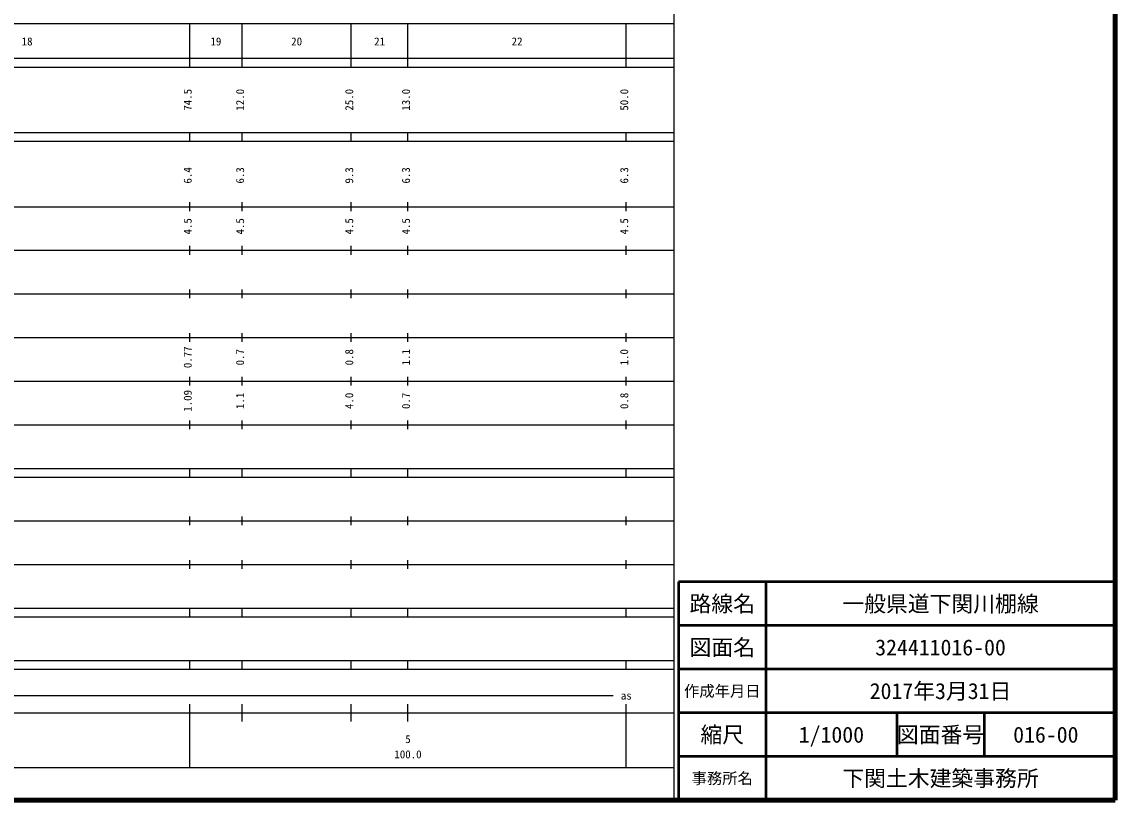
# Model space of a CAD drawing. Units: millimetres on the paper, enlarged 1000 times. Extents: x 40000 to 680000, y 20000 to 380000.
# Drawn here: x 429547 to 680000, y 20000 to 198357 of the extents above; entities that cross this region are included whole.
import ezdxf
from ezdxf.enums import TextEntityAlignment as Align

# ---------------------------------------------------------------- set-up
doc = ezdxf.new("R2010")
doc.units = ezdxf.units.MM
doc.header["$LTSCALE"] = 1000
for name, color, linetype, lineweight in [('M-TTL', 2, 'Continuous', 140), ('M-TTL-BAND', 7, 'Continuous', 25), ('M-TTL-FRAM', 2, 'Continuous', 50), ('M-TTL-LINE', 7, 'Continuous', 50)]:
    doc.layers.add(name, color=color, linetype=linetype, lineweight=lineweight)
doc.layers.add('M-TTL-TXT', color=7, linetype='Continuous')
doc.styles.add('ＭＳ ゴシック', font='')
doc.styles.get('ＭＳ ゴシック').set_extended_font_data('MS Gothic')

msp = doc.modelspace()

# ---------------------------------------------------------------- linework, layer by layer
at = {"layer": 'M-TTL'}
for p, q in [((680000, 20000), (680000, 380000)), ((40000, 20000), (680000, 20000))]:
    msp.add_line(p, q, dxfattribs=at)
at = {"layer": 'M-TTL-BAND'}
for p, q in [((579000, 20000), (579000, 370000)), ((68000, 198000), (579000, 198000)), ((468000, 188000), (468000, 198000)), ((480000, 188000), (480000, 198000)), ((505000, 188000), (505000, 198000)), ((518000, 188000), (518000, 198000)), ((568000, 188000), (568000, 198000)), ((40000, 190000), (579000, 190000)), ((40000, 188000), (579000, 188000)), ((40000, 173000), (579000, 173000)), ((468000, 171000), (468000, 173000)), ((480000, 171000), (480000, 173000)), ((505000, 171000), (505000, 173000)), ((518000, 171000), (518000, 173000)), ((568000, 171000), (568000, 173000)), ((40000, 171000), (579000, 171000)), ((40000, 156000), (579000, 156000)), ((468000, 155000), (468000, 157000)), ((480000, 155000), (480000, 157000)), ((505000, 155000), (505000, 157000)), ((518000, 155000), (518000, 157000)), ((568000, 155000), (568000, 157000)), ((46000, 146000), (579000, 146000)), ((468000, 145000), (468000, 147000)), ((480000, 145000), (480000, 147000)), ((505000, 145000), (505000, 147000)), ((518000, 145000), (518000, 147000)), ((568000, 145000), (568000, 147000)), ((52000, 136000), (579000, 136000)), ((468000, 135000), (468000, 137000)), ((480000, 135000), (480000, 137000)), ((505000, 135000), (505000, 137000)), ((518000, 135000), (518000, 137000)), ((568000, 135000), (568000, 137000)), ((46000, 126000), (579000, 126000)), ((468000, 125000), (468000, 127000)), ((480000, 125000), (480000, 127000)), ((505000, 125000), (505000, 127000)), ((518000, 125000), (518000, 127000)), ((568000, 125000), (568000, 127000)), ((52000, 116000), (579000, 116000)), ((468000, 115000), (468000, 117000)), ((480000, 115000), (480000, 117000)), ((505000, 115000), (505000, 117000)), ((518000, 115000), (518000, 117000)), ((568000, 115000), (568000, 117000)), ((46000, 106000), (579000, 106000)), ((468000, 105000), (468000, 107000)), ((480000, 105000), (480000, 107000)), ((505000, 105000), (505000, 107000)), ((518000, 105000), (518000, 107000)), ((568000, 105000), (568000, 107000)), ((40000, 96000), (579000, 96000)), ((468000, 94000), (468000, 96000)), ((480000, 94000), (480000, 96000)), ((505000, 94000), (505000, 96000)), ((518000, 94000), (518000, 96000)), ((568000, 94000), (568000, 96000)), ((40000, 94000), (579000, 94000)), ((49000, 84000), (579000, 84000)), ((468000, 83000), (468000, 85000)), ((480000, 83000), (480000, 85000)), ((505000, 83000), (505000, 85000)), ((518000, 83000), (518000, 85000)), ((568000, 83000), (568000, 85000)), ((40000, 74000), (579000, 74000)), ((468000, 73000), (468000, 75000)), ((480000, 73000), (480000, 75000)), ((505000, 73000), (505000, 75000)), ((518000, 73000), (518000, 75000)), ((568000, 73000), (568000, 75000)), ((40000, 64000), (579000, 64000)), ((468000, 62000), (468000, 64000)), ((480000, 62000), (480000, 64000)), ((505000, 62000), (505000, 64000)), ((518000, 62000), (518000, 64000)), ((568000, 62000), (568000, 64000)), ((40000, 62000), (579000, 62000)), ((40000, 52000), (579000, 52000)), ((468000, 50000), (468000, 52000)), ((480000, 50000), (480000, 52000)), ((505000, 50000), (505000, 52000)), ((518000, 50000), (518000, 52000)), ((568000, 50000), (568000, 52000)), ((40000, 50000), (579000, 50000)), ((71000, 44000), (565000, 44000)), ((468000, 27500), (468000, 42000)), ((480000, 38000), (480000, 42000)), ((505000, 38000), (505000, 42000)), ((518000, 38000), (518000, 42000)), ((568000, 27500), (568000, 42000)), ((40000, 40000), (579000, 40000)), ((68000, 27500), (579000, 27500))]:
    msp.add_line(p, q, dxfattribs=at)
at = {"layer": 'M-TTL-FRAM'}
for p, q in [((680000, 70000), (580000, 70000)), ((580000, 70000), (580000, 20000))]:
    msp.add_line(p, q, dxfattribs=at)
at = {"layer": 'M-TTL-LINE'}
for p, q in [((600000, 70000), (600000, 20000)), ((680000, 60000), (580000, 60000)), ((680000, 50000), (580000, 50000)), ((680000, 40000), (580000, 40000)), ((630000, 40000), (630000, 30000)), ((650000, 40000), (650000, 30000)), ((680000, 30000), (580000, 30000))]:
    msp.add_line(p, q, dxfattribs=at)

# ---------------------------------------------------------------- texts
at = {"layer": 'M-TTL-BAND', "style": 'ＭＳ ゴシック'}
for s, p in [('18', (430750, 192405)), ('19', (474000, 192405)), ('20', (492500, 192405)), ('21', (511500, 192405)), ('22', (543000, 192405)), ('as', (568000, 42500)), ('5', (518000, 32523)), ('100.0', (518000, 29033))]:
    msp.add_text(s, height=1833, dxfattribs=at).set_placement(p, align=Align.BOTTOM_CENTER)
for s, p in [('74.5', (469000, 180500)), ('12.0', (481000, 180500)), ('25.0', (506000, 180500)), ('13.0', (519000, 180500)), ('50.0', (569000, 180500)), ('6.4', (469000, 163174)), ('6.3', (481000, 163174)), ('9.3', (506000, 163174)), ('6.3', (519000, 163174)), ('6.3', (569000, 163174)), ('4.5', (469000, 151500)), ('4.5', (481000, 151500)), ('4.5', (506000, 151500)), ('4.5', (519000, 151500)), ('4.5', (569000, 151500)), ('0.77', (469000, 121500)), ('0.7', (481000, 121500)), ('0.8', (506000, 121500)), ('1.1', (519000, 121500)), ('1.0', (569000, 121500)), ('1.09', (469000, 111500)), ('1.1', (481000, 111500)), ('4.0', (506000, 111500)), ('0.7', (519000, 111500)), ('0.8', (569000, 111500))]:
    msp.add_text(s, height=1833, rotation=90, dxfattribs=at).set_placement(p, align=Align.BOTTOM_CENTER)
at = {"layer": 'M-TTL-TXT', "style": 'ＭＳ ゴシック'}
for s, height, p in [('路線名', 3666, (590000, 65000)), ('路線名', 3666, (590000, 65000)), ('一般県道下関川棚線', 3666, (640000, 65000)), ('図面名', 3666, (590000, 55000)), ('図面名', 3666, (590000, 55000)), ('324411016-00', 3666, (640000, 55000)), ('作成年月日', 2566, (590000, 45000)), ('作成年月日', 2566, (590000, 45000)), ('2017年3月31日', 3666, (640000, 45000)), ('縮尺', 3666, (590000, 35000)), ('縮尺', 3666, (590000, 35000)), ('1/1000', 3666, (615000, 35000)), ('図面番号', 3666, (640000, 35000)), ('図面番号', 3666, (640000, 35000)), ('016-00', 3666, (664125, 35000)), ('事務所名', 2566, (590000, 25000)), ('事務所名', 2566, (590000, 25000)), ('下関土木建築事務所', 3666, (640000, 25000))]:
    msp.add_text(s, height=height, dxfattribs=at).set_placement(p, align=Align.MIDDLE_CENTER)

doc.saveas('drawing.dxf')
